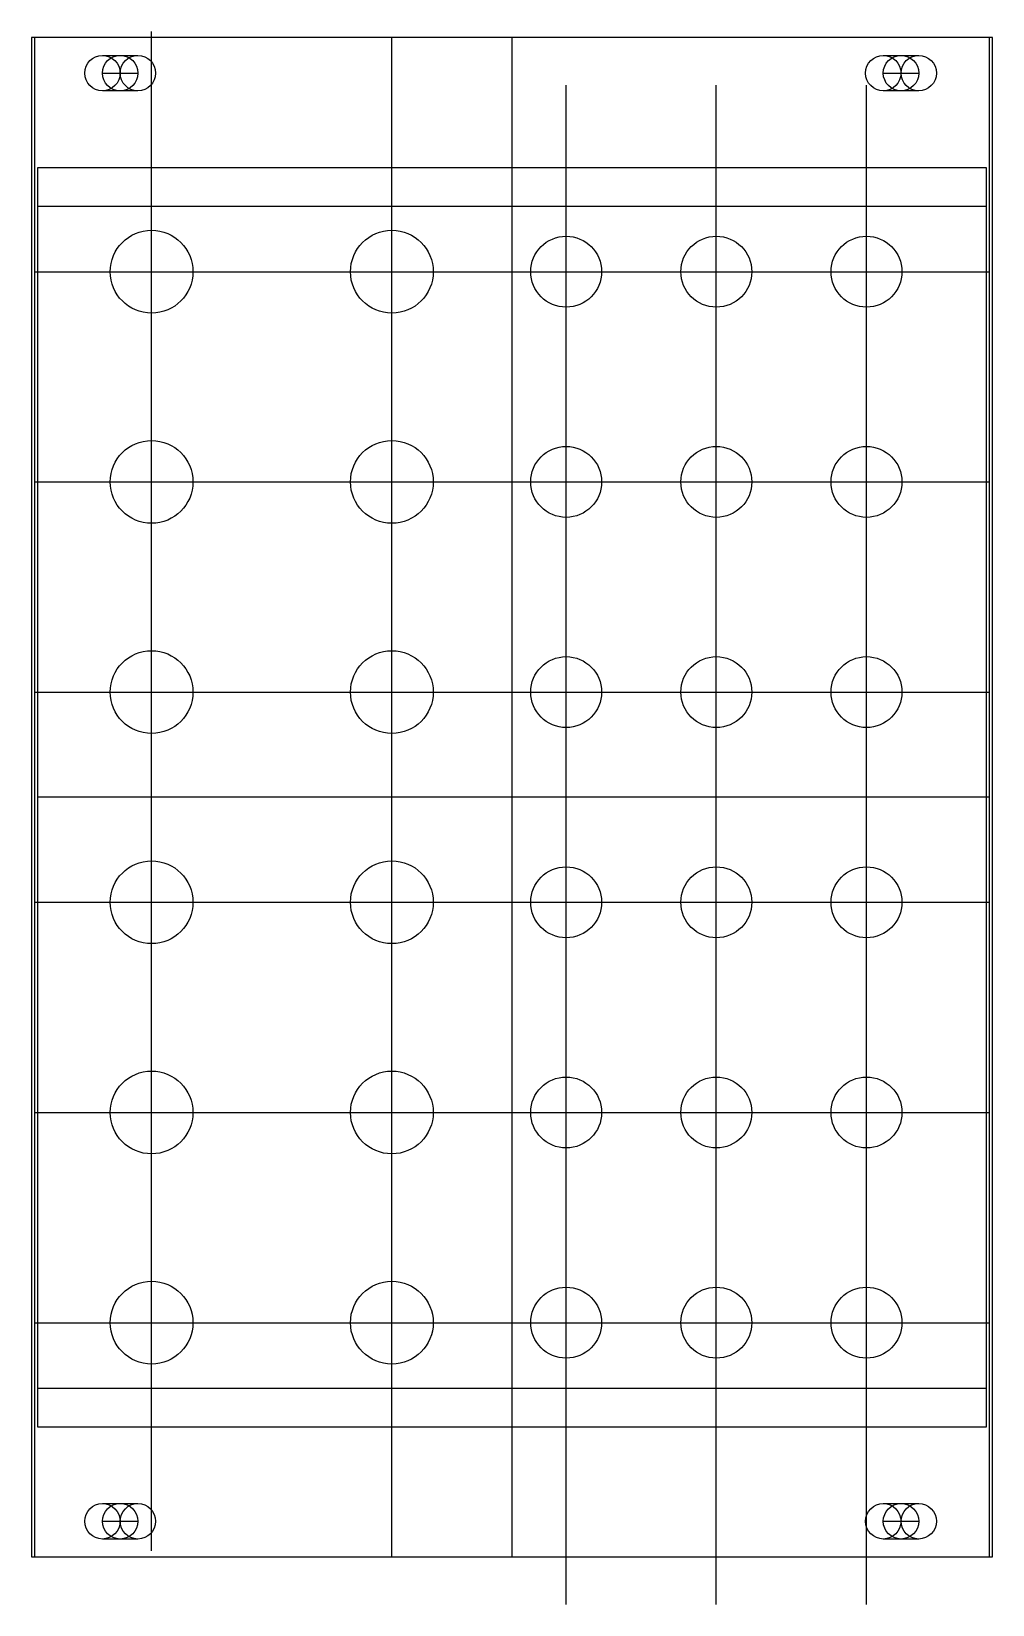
# Model space of a CAD drawing. Header units: millimetres. Extents: x -41 to 41, y -68 to 65.
import ezdxf

# ---------------------------------------------------------------- set-up
doc = ezdxf.new("R2010")
doc.units = ezdxf.units.MM
doc.layers.get('0').update_dxf_attribs({"linetype": 'CONTINUOUS'})

msp = doc.modelspace()

# ---------------------------------------------------------------- linework, layer by layer
for p, q in [((-30.48, -63.76), (-30.48, 64.77)), ((-10.16, -64.25), (-10.16, 64.28)), ((0, 64.25), (0, -64.25)), ((-34.64, 62.75), (-31.64, 62.75)), ((31.4, 62.75), (34.4, 62.75)), ((-34.64, 61.25), (-31.64, 61.25)), ((31.4, 61.25), (34.4, 61.25)), ((4.58, -68.29), (4.58, 60.24)), ((17.28, -68.29), (17.28, 60.24)), ((29.98, -68.29), (29.98, 60.24)), ((-31.64, 59.75), (-34.64, 59.75)), ((34.4, 59.75), (31.4, 59.75)), ((-40.14, 50), (40.14, 50)), ((-40.39, 44.45), (40.39, 44.45)), ((-40.39, 26.67), (40.39, 26.67)), ((-40.39, 8.89), (40.39, 8.89)), ((40.39, 0), (-40.14, 0)), ((-40.39, -8.89), (40.39, -8.89)), ((-40.39, -26.67), (40.39, -26.67)), ((-40.39, -44.45), (40.39, -44.45)), ((-40.14, -50), (40.14, -50)), ((-34.64, -59.75), (-31.64, -59.75)), ((31.4, -59.75), (34.4, -59.75)), ((-34.64, -61.25), (-31.64, -61.25)), ((31.4, -61.25), (34.4, -61.25)), ((-31.64, -62.75), (-34.64, -62.75)), ((34.4, -62.75), (31.4, -62.75))]:
    msp.add_line(p, q)
for points in [[(40.64, 64.25), (-40.64, 64.25), (-40.64, -64.25), (40.64, -64.25)], [(40.39, 64.25), (-40.39, 64.25), (-40.39, -64.25), (40.39, -64.25)], [(40.14, 53.25), (-40.14, 53.25), (-40.14, -53.25), (40.14, -53.25)]]:
    msp.add_lwpolyline(points, close=True)
for centre, radius in [((-34.64, 61.25), 1.5), ((-33.14, 61.25), 1.5), ((-31.64, 61.25), 1.5), ((31.4, 61.25), 1.5), ((32.9, 61.25), 1.5), ((34.4, 61.25), 1.5), ((-30.48, 44.45), 3.5), ((-10.16, 44.45), 3.5), ((4.58, 44.45), 3), ((17.28, 44.45), 3), ((29.98, 44.45), 3), ((-30.48, 26.67), 3.5), ((-10.16, 26.67), 3.5), ((4.58, 26.67), 3), ((17.28, 26.67), 3), ((29.98, 26.67), 3), ((-30.48, 8.89), 3.5), ((-10.16, 8.89), 3.5), ((4.58, 8.89), 3), ((17.28, 8.89), 3), ((29.98, 8.89), 3), ((-30.48, -8.89), 3.5), ((-10.16, -8.89), 3.5), ((4.58, -8.89), 3), ((17.28, -8.89), 3), ((29.98, -8.89), 3), ((-30.48, -26.67), 3.5), ((-10.16, -26.67), 3.5), ((4.58, -26.67), 3), ((17.28, -26.67), 3), ((29.98, -26.67), 3), ((-30.48, -44.45), 3.5), ((-10.16, -44.45), 3.5), ((4.58, -44.45), 3), ((17.28, -44.45), 3), ((29.98, -44.45), 3), ((-34.64, -61.25), 1.5), ((-33.14, -61.25), 1.5), ((-31.64, -61.25), 1.5), ((31.4, -61.25), 1.5), ((32.9, -61.25), 1.5), ((34.4, -61.25), 1.5)]:
    msp.add_circle(centre, radius)

doc.saveas('drawing.dxf')
